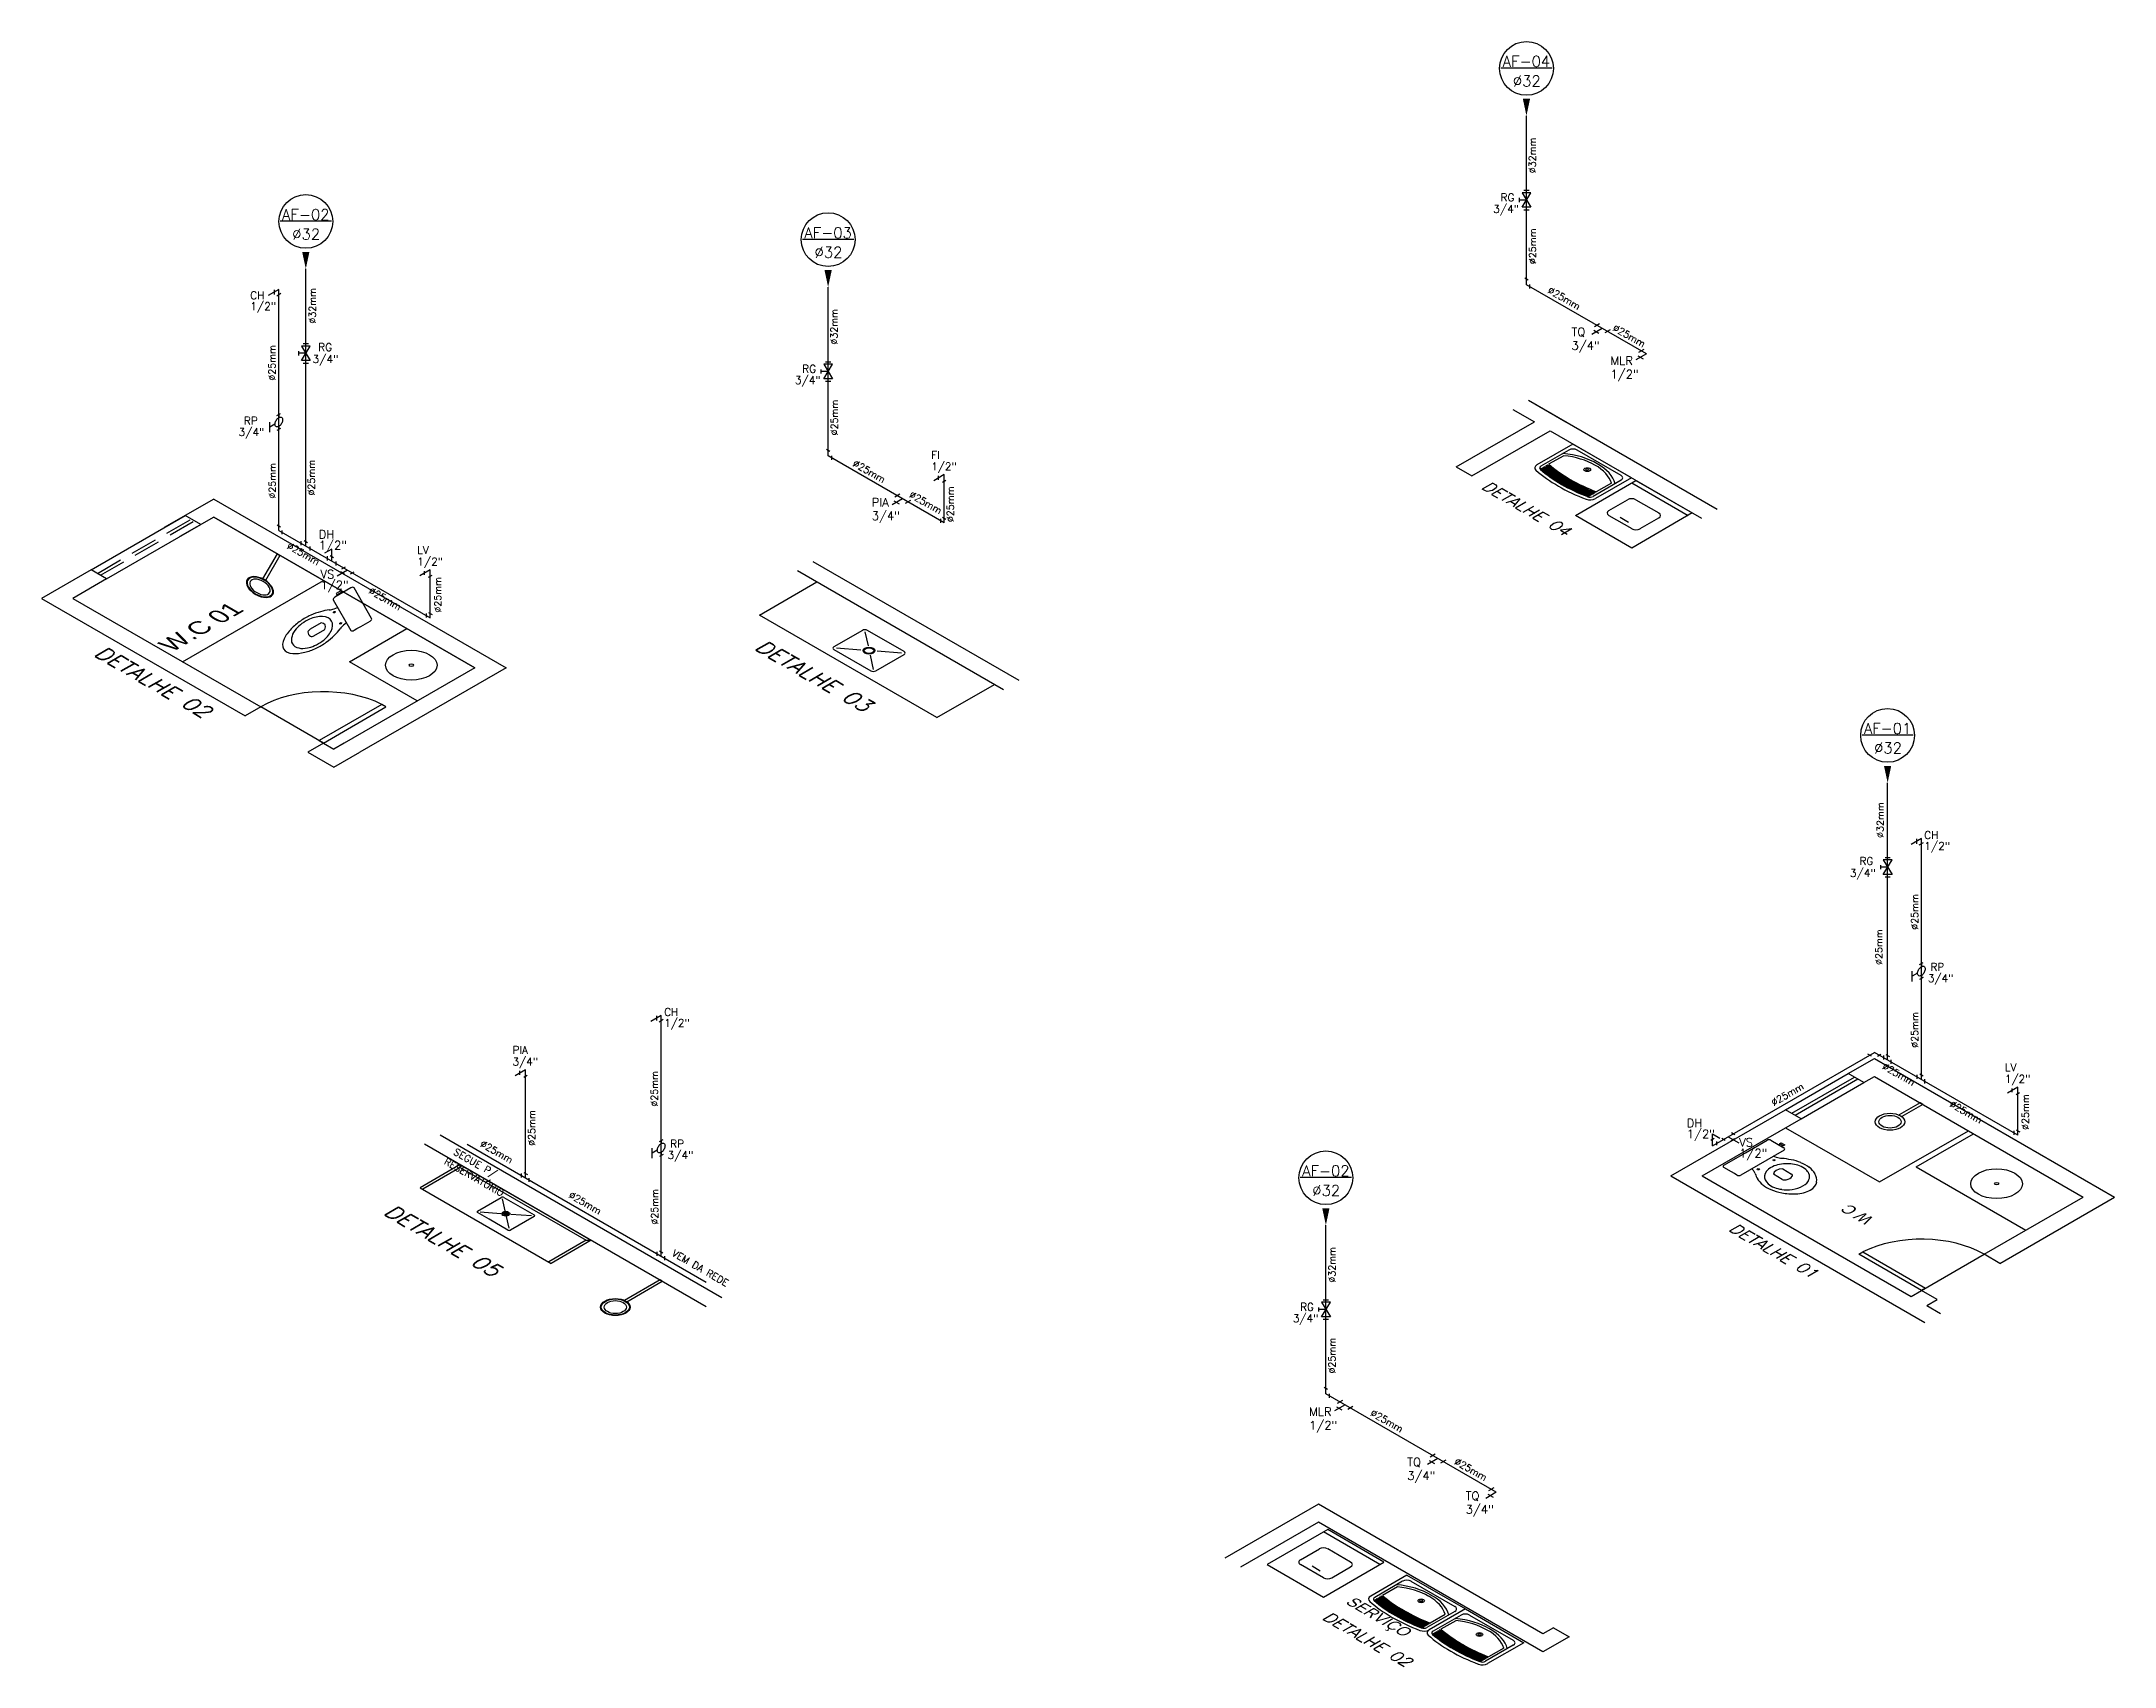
# Model space of a CAD drawing. Header units: millimetres. Extents: x -1292 to 2253, y 326 to 453.
# Drawn here: x 2048.68 to 2065.88, y 349.31 to 362.8 of the extents above; entities that cross this region are included whole.
import ezdxf
from ezdxf.enums import TextEntityAlignment as Align

# ---------------------------------------------------------------- set-up
doc = ezdxf.new("R2010")
doc.units = ezdxf.units.MM
doc.header["$LTSCALE"] = 0.5
doc.linetypes.add('HIDDEN', pattern=[9.525, 6.35, -3.175])
for name, color, linetype in [('-HIDRO', 8, 'Continuous'), ('A-PEN-C', 4, 'Continuous'), ('A-PEN-Y', 2, 'Continuous'), ('AF', 5, 'Continuous'), ('CONEXAO_AG_FRIA', 2, 'Continuous'), ('CONEXÃO_HIDRÁULICA', 2, 'Continuous'), ('Diametro', 2, 'Continuous'), ('Prumadas_L', 1, 'Continuous'), ('Prumadas_Q', 3, 'Continuous'), ('Prumadas_T', 2, 'Continuous')]:
    doc.layers.add(name, color=color, linetype=linetype)
doc.layers.add('E-PEN-C', color=4, linetype='Continuous', lineweight=15)
doc.styles.add('CARIMBO_DADOS', font='arial.ttf', dxfattribs={"height": 0.1})
doc.styles.add('ROMANS', font='romans')
doc.styles.add('VIDAL', font='ARIALUNI.TTF', dxfattribs={"width": 0.9})

# ---------------------------------------------------------------- blocks, each defined once
blk = doc.blocks.new('Bacia01cx')
at = {"layer": '-HIDRO'}
for p, q in [((0.124, -0.237), (0.088, -0.237)), ((0.088, -0.237), (0.088, -0.253)), ((0.088, -0.253), (0.106, -0.253)), ((0.091, -0.225), (0.091, -0.237)), ((0.106, -0.253), (0.124, -0.253)), ((0.121, -0.237), (0.121, -0.225)), ((0.124, -0.253), (0.124, -0.237))]:
    blk.add_line(p, q, dxfattribs=at)
for points in [[(0, 0), (0, -0.207, 0.418036), (0.018, -0.225), (0.143, -0.225, 0.424217), (0.163, -0.207), (0.163, 0.207, 0.430132), (0.143, 0.225), (0.121, 0.225), (0.091, 0.225), (0.018, 0.225, 0.418036), (0, 0.207)], [(0.244, 0, -0.18052), (0.282, 0.1, -0.167158), (0.367, 0.149, -0.1), (0.427, 0.149, -0.096291), (0.477, 0.13, -0.13332), (0.527, 0.081, -0.150886), (0.551, 0, -0.150886), (0.527, -0.081, -0.13332), (0.477, -0.13, -0.096291), (0.427, -0.149, -0.1), (0.367, -0.149, -0.167158), (0.282, -0.1, -0.18052)], [(0.419, 0.03, 0.276984), (0.397, 0.045), (0.312, 0.045, 0.393258), (0.312, -0.045), (0.397, -0.045, 0.276984), (0.419, -0.03, 0.2)]]:
    blk.add_lwpolyline(points, format="xyb", close=True, dxfattribs=at)
blk.add_lwpolyline([(0.163, 0.103), (0.187, 0.111, 0.060779), (0.22, 0.127, -0.06199), (0.277, 0.161, -0.067868), (0.347, 0.183, -0.08648), (0.427, 0.184, -0.085166), (0.507, 0.159, -0.098298), (0.582, 0.1, -0.182004), (0.62, 0, -0.182004), (0.582, -0.1, -0.098298), (0.507, -0.159, -0.085166), (0.427, -0.184, -0.08648), (0.347, -0.183, -0.067868), (0.277, -0.161, -0.06199), (0.22, -0.127, 0.060779), (0.187, -0.111), (0.163, -0.103)], format="xyb", dxfattribs=at)
for centre in [(0.198, 0.075), (0.198, -0.075)]:
    blk.add_circle(centre, 0.0075, dxfattribs=at)
blk = doc.blocks.new('Chuveiro01')
at = {"layer": '-HIDRO'}
for p, q in [((0.01, 0), (-0.01, 0)), ((-0.01, 0), (-0.01, -0.34)), ((0.01, -0.34), (0.01, 0))]:
    blk.add_line(p, q, dxfattribs=at)
for radius in [0.1, 0.095, 0.0758]:
    blk.add_circle((0, -0.439), radius, dxfattribs=at)
blk = doc.blocks.new('AUDIT_I_170112231048-0')
at = {"layer": '-HIDRO', "xscale": -1, "rotation": 315.0000000000069}
blk.add_blockref('Chuveiro01', (-0.013, 1.2), dxfattribs=at)
at = {"layer": '-HIDRO', "rotation": 224.9999999999931}
blk.add_blockref('Bacia01cx', (0.557, 0.631), dxfattribs=at)
blk = doc.blocks.new('ADH_CXI_RG_A')
for p, q in [((0.019, 0.067), (-0.019, 0.089)), ((0, 0.078), (0, 0.046)), ((-0.019, -0.067), (0.019, -0.089)), ((0, -0.046), (0, -0.078)), ((0.04, -0.023), (0.094, -0.054)), ((0.094, -0.107), (0.094, -0.002))]:
    blk.add_line(p, q)
blk.add_lwpolyline([(0.04, -0.023, 0.064782), (0.037, -0.006, 0.052885), (0.03, 0.012, 0.05077), (0.02, 0.028, 0.057376), (0.007, 0.041, 0.075912), (-0.007, 0.049, 0.111921), (-0.02, 0.051, 0.1493), (-0.03, 0.047, 0.133827), (-0.037, 0.037, 0.091621), (-0.04, 0.023, 0.064782), (-0.037, 0.006, 0.052885), (-0.03, -0.012, 0.05077), (-0.02, -0.028, 0.057376), (-0.007, -0.041, 0.075912), (0.007, -0.049, 0.111921), (0.02, -0.051, 0.1493), (0.03, -0.047, 0.133827), (0.037, -0.037, 0.091621), (0.04, -0.023)], format="xyb", close=True)
blk = doc.blocks.new('*U16', base_point=(2541.5, 283.9))
for p, q in [((2535.4, 277.1), (2535.4, 283.8)), ((2538.6, 275.6), (2544.4, 278.9))]:
    blk.add_line(p, q)
blk = doc.blocks.new('*U15', base_point=(2541.5, 289.3))
for p, q in [((2535.8, 298.7), (2547.3, 280)), ((2535.8, 280), (2547.3, 298.7)), ((2547.3, 298.7), (2535.8, 298.7)), ((2538.2, 302), (2544.9, 302)), ((2541.5, 289.3), (2532.6, 289.3)), ((2547.3, 280), (2535.8, 280)), ((2538.2, 276.7), (2544.9, 276.7))]:
    blk.add_line(p, q)
at = {"linetype": 'Continuous'}
blk.add_line((2532.6, 286.6), (2532.6, 292.1), dxfattribs=at)
blk = doc.blocks.new('*U31', base_point=(2541.5, 289.3))
for p, q in [((2535.8, 298.7), (2547.3, 280)), ((2535.8, 280), (2547.3, 298.7)), ((2547.3, 298.7), (2535.8, 298.7)), ((2538.2, 302), (2544.9, 302)), ((2541.5, 289.3), (2532.6, 289.3)), ((2547.3, 280), (2535.8, 280)), ((2538.2, 276.7), (2544.9, 276.7))]:
    blk.add_line(p, q)
at = {"linetype": 'Continuous'}
blk.add_line((2532.6, 286.6), (2532.6, 292.1), dxfattribs=at)
blk = doc.blocks.new('JNM')
at = {"layer": '-HIDRO', "ltscale": 0.05}
for p, q in [((1.292, 0.014), (2.569, -1.263)), ((1.292, 0.014), (1.544, -0.237)), ((1.186, -0.092), (1.332, -0.237)), ((1.186, -0.092), (1.332, -0.237)), ((0.801, -0.768), (1.332, -0.237)), ((0.907, -0.874), (1.438, -0.344)), ((1.438, -0.344), (2.463, -1.369)), ((0.801, -0.768), (0.907, -0.874))]:
    blk.add_line(p, q, dxfattribs=at)
at = {"layer": '-HIDRO'}
for p, q in [((1.593, -0.499), (1.349, -0.744)), ((1.989, -0.895), (1.593, -0.499)), ((1.565, -0.57), (1.376, -0.759)), ((1.53, -0.636), (1.428, -0.737)), ((1.919, -0.867), (1.622, -0.57)), ((1.381, -0.785), (1.376, -0.79)), ((1.391, -0.775), (1.386, -0.78)), ((1.401, -0.765), (1.396, -0.77)), ((1.411, -0.755), (1.406, -0.76)), ((1.421, -0.745), (1.416, -0.75)), ((1.609, -1.337), (2.019, -0.927)), ((1.919, -0.923), (1.729, -1.113)), ((1.989, -0.895), (1.745, -1.14)), ((1.853, -0.958), (1.751, -1.06)), ((1.991, -0.955), (2.373, -1.337)), ((2.019, -0.927), (2.401, -1.308)), ((1.703, -1.108), (1.698, -1.113)), ((1.713, -1.098), (1.708, -1.103)), ((1.724, -1.088), (1.718, -1.093)), ((1.734, -1.078), (1.729, -1.083)), ((1.744, -1.067), (1.739, -1.072)), ((1.835, -1.28), (1.963, -1.153)), ((2.019, -1.153), (2.175, -1.308)), ((1.991, -1.719), (1.609, -1.337)), ((1.835, -1.337), (1.991, -1.492)), ((1.913, -1.358), (1.97, -1.414)), ((2.401, -1.308), (1.991, -1.719)), ((2.047, -1.492), (2.175, -1.365))]:
    blk.add_line(p, q, dxfattribs=at)
for radius in [0.0225, 0.011]:
    blk.add_circle((1.69, -0.799), radius, dxfattribs=at)
for centre, radius, start, end in [((1.593, -0.598), 0.04, 45, 135), ((1.468, -1.003), 0.397, 43.2163, 81.789), ((1.464, -1.018), 0.388, 44.2963, 80.1797), ((1.384, -0.779), 0.05, 135, 213.2868), ((2.331, -0.157), 1.183, 213.2868, 225), ((1.397, -0.78), 0.03, 135, 213.7018), ((2.331, -0.157), 1.153, 213.7018, 225), ((2.367, -0.11), 1.202, 214.4577, 225.4155), ((2.367, -0.11), 1.195, 214.3953, 225.4155), ((2.367, -0.11), 1.188, 214.3321, 225.4155), ((2.367, -0.11), 1.181, 214.2681, 225.4155), ((2.367, -0.11), 1.174, 214.2033, 225.4155), ((2.367, -0.11), 1.167, 214.1378, 225.4155), ((2.367, -0.11), 1.16, 214.0715, 225.4155), ((2.367, -0.11), 1.153, 214.0043, 225.4155), ((2.367, -0.11), 1.146, 213.9363, 225.4155), ((2.367, -0.11), 1.139, 213.8675, 225.4155), ((2.369, -0.107), 1.132, 213.7978, 225.4155), ((1.471, -1.024), 0.388, 9.8203, 45.7037), ((1.485, -1.021), 0.397, 8.211, 46.7837), ((2.331, -0.157), 1.153, 225, 236.2982), ((2.379, -0.122), 1.202, 224.5845, 235.5423), ((2.379, -0.122), 1.195, 224.5845, 235.6047), ((2.379, -0.122), 1.188, 224.5845, 235.6679), ((2.379, -0.122), 1.181, 224.5845, 235.7319), ((2.379, -0.122), 1.174, 224.5845, 235.7967), ((2.379, -0.122), 1.167, 224.5845, 235.8622), ((2.379, -0.122), 1.16, 224.5845, 235.9285), ((2.379, -0.122), 1.153, 224.5845, 235.9957), ((2.379, -0.122), 1.146, 224.5845, 236.0637), ((2.379, -0.122), 1.139, 224.5845, 236.1325), ((2.381, -0.119), 1.132, 224.5845, 236.2022), ((1.89, -0.895), 0.04, 315, 45), ((2.331, -0.157), 1.183, 225, 236.7132), ((1.708, -1.092), 0.03, 236.2982, 315), ((1.709, -1.104), 0.05, 236.7132, 315), ((1.991, -1.181), 0.04, 45, 135), ((1.864, -1.308), 0.04, 135, 225), ((2.146, -1.337), 0.04, 315, 45), ((2.019, -1.464), 0.04, 225, 315)]:
    blk.add_arc(centre, radius, start, end, dxfattribs=at)
at = {"layer": 'Diametro', "style": 'ROMANS'}
blk.add_text('DETALHE 04', height=0.1, rotation=315, dxfattribs=at).set_placement((1.251, -1.3), align=Align.CENTER)
blk = doc.blocks.new('1254')
at = {"layer": '-HIDRO', "ltscale": 0.05}
for p, q in [((0.067, 1.729), (1.975, -0.179)), ((-0.039, 1.623), (1.869, -0.285))]:
    blk.add_line(p, q, dxfattribs=at)
at = {"layer": '-HIDRO'}
for p, q in [((0.204, 1.38), (-0.067, 1.109)), ((0.204, 1.345), (-0.049, 1.092)), ((0.204, 1.38), (1.091, 0.493)), ((0.204, 1.345), (0.204, 1.38)), ((0.204, 1.345), (1.056, 0.493)), ((-0.067, 1.109), (0.82, 0.222)), ((0.508, 0.838), (0.49, 0.978)), ((0.338, 0.826), (0.478, 0.808)), ((0.534, 0.633), (0.516, 0.77)), ((0.546, 0.8), (0.686, 0.782)), ((1.056, 0.493), (0.803, 0.24)), ((1.091, 0.493), (0.82, 0.222)), ((1.056, 0.493), (1.091, 0.493)), ((1.557, 0.027), (1.317, -0.213)), ((1.331, -0.228), (1.572, 0.013)), ((1.572, 0.013), (1.557, 0.027))]:
    blk.add_line(p, q, dxfattribs=at)
blk.add_lwpolyline([(0.399, 0.739), (0.321, 0.817, -0.414214), (0.321, 0.835), (0.481, 0.995, -0.414214), (0.499, 0.995), (0.704, 0.791, -0.414214), (0.704, 0.773), (0.543, 0.613, -0.414214), (0.525, 0.613), (0.399, 0.739)], format="xyb", dxfattribs=at)
for centre, radius in [((0.512, 0.804), 0.0272), ((0.512, 0.804), 0.0167), ((0.512, 0.804), 0.0102), ((1.254, -0.291), 0.1), ((1.254, -0.291), 0.095), ((1.254, -0.291), 0.0758)]:
    blk.add_circle(centre, radius, dxfattribs=at)
at = {"layer": 'Prumadas_T', "style": 'ROMANS'}
blk.add_text('DETALHE 05', height=0.131, rotation=315, dxfattribs=at).set_placement((-0.323, 0.803))

msp = doc.modelspace()

# ---------------------------------------------------------------- linework, layer by layer
at = {"layer": '-HIDRO', "ltscale": 0.05}
for p, q in [((2050.111, 359), (2049.7, 358.763)), ((2050.111, 359), (2052.536, 357.6)), ((2049.094, 358.413), (2049.873, 358.863)), ((2049.223, 358.338), (2050.003, 358.788)), ((2050.111, 358.85), (2049.83, 358.688)), ((2050.003, 358.788), (2049.873, 358.863)), ((2050.111, 358.85), (2052.276, 357.6)), ((2052.276, 357.6), (2050.111, 358.85)), ((2049.094, 358.413), (2048.682, 358.175)), ((2049.223, 358.338), (2049.094, 358.413)), ((2056.662, 357.418), (2054.954, 358.405)), ((2056.792, 357.493), (2055.083, 358.48)), ((2049.223, 358.338), (2048.942, 358.175)), ((2049.851, 357.65), (2051.021, 358.325)), ((2054.638, 358.037), (2055.114, 358.312)), ((2048.682, 358.175), (2050.371, 357.2)), ((2048.942, 358.175), (2050.501, 357.275)), ((2051.237, 357.65), (2051.713, 357.925)), ((2056.111, 357.186), (2054.638, 358.037)), ((2055.492, 357.91), (2055.256, 357.774)), ((2055.513, 357.898), (2055.539, 357.781)), ((2055.838, 357.734), (2055.534, 357.91)), ((2055.256, 357.75), (2055.561, 357.574)), ((2055.479, 357.747), (2055.277, 357.762)), ((2055.556, 357.703), (2055.582, 357.586)), ((2055.603, 357.574), (2055.838, 357.71)), ((2055.818, 357.722), (2055.615, 357.737)), ((2052.276, 357.6), (2051.194, 356.975)), ((2051.8, 357.325), (2051.237, 357.65)), ((2052.536, 357.6), (2051.324, 356.9)), ((2056.111, 357.186), (2056.588, 357.461)), ((2050.501, 357.275), (2050.371, 357.2)), ((2051.021, 356.975), (2050.501, 357.275)), ((2051.506, 357.295), (2050.986, 356.995)), ((2051.021, 356.975), (2051.54, 357.275)), ((2051.54, 357.275), (2051.506, 357.295)), ((2051.021, 356.975), (2050.891, 356.9)), ((2050.891, 356.9), (2051.107, 356.775)), ((2050.986, 356.995), (2051.021, 356.975)), ((2051.021, 356.975), (2051.107, 356.925)), ((2051.194, 356.975), (2051.107, 356.925)), ((2051.107, 356.775), (2051.324, 356.9)), ((2063.151, 353.933), (2063.671, 354.233)), ((2063.203, 353.903), (2063.723, 354.203)), ((2063.229, 353.888), (2063.749, 354.188)), ((2063.281, 353.858), (2063.801, 354.158)), ((2063.151, 353.783), (2063.931, 353.333)), ((2063.931, 353.333), (2064.667, 353.758)), ((2064.234, 353.458), (2064.71, 353.733)), ((2063.758, 352.733), (2063.792, 352.753)), ((2064.277, 352.433), (2063.758, 352.733)), ((2063.792, 352.753), (2064.312, 352.453)), ((2064.277, 352.433), (2064.797, 352.733)), ((2064.312, 352.453), (2064.277, 352.433))]:
    msp.add_line(p, q, dxfattribs=at)
at = {"layer": '-HIDRO', "linetype": 'HIDDEN', "ltscale": 0.07}
for p, q in [((2049.146, 358.383), (2049.925, 358.833)), ((2049.172, 358.368), (2049.951, 358.818))]:
    msp.add_line(p, q, dxfattribs=at)
at = {"layer": '-HIDRO'}
for p, q in [((2063.671, 354.233), (2063.888, 354.358)), ((2063.888, 354.358), (2065.879, 353.208)), ((2063.801, 354.158), (2063.671, 354.233)), ((2063.801, 354.158), (2063.888, 354.208)), ((2063.888, 354.208), (2065.62, 353.208)), ((2062.199, 353.383), (2063.151, 353.933)), ((2063.281, 353.858), (2063.151, 353.933)), ((2064.266, 353.989), (2064.093, 353.889)), ((2064.288, 353.977), (2064.114, 353.877)), ((2064.288, 353.977), (2064.266, 353.989)), ((2062.459, 353.383), (2063.281, 353.858)), ((2062.639, 353.472), (2062.818, 353.576)), ((2063.138, 353.598), (2062.78, 353.391)), ((2062.818, 353.576), (2062.997, 353.679)), ((2063.028, 353.679), (2063.137, 353.616)), ((2063.092, 353.643), (2063.102, 353.648)), ((2063.099, 353.65), (2063.113, 353.658)), ((2063.13, 353.632), (2063.099, 353.65)), ((2063.113, 353.658), (2063.128, 353.649)), ((2063.128, 353.633), (2063.118, 353.628)), ((2063.128, 353.649), (2063.144, 353.64)), ((2063.144, 353.64), (2063.13, 353.632)), ((2062.702, 353.418), (2062.639, 353.454)), ((2062.728, 353.403), (2062.702, 353.418)), ((2062.87, 353.443), (2062.884, 353.427)), ((2063.076, 353.537), (2063.048, 353.546)), ((2063.127, 353.442), (2063.2, 353.399)), ((2064.234, 353.458), (2065.143, 352.933)), ((2062.199, 353.383), (2064.306, 352.166)), ((2062.459, 353.383), (2064.191, 352.383)), ((2062.747, 353.391), (2062.728, 353.403)), ((2063.123, 353.355), (2063.05, 353.397)), ((2064.797, 352.733), (2065.62, 353.208)), ((2064.927, 352.658), (2065.879, 353.208)), ((2064.927, 352.658), (2064.797, 352.733)), ((2064.191, 352.383), (2064.277, 352.433)), ((2064.407, 352.358), (2064.277, 352.433)), ((2064.321, 352.308), (2064.407, 352.358)), ((2064.321, 352.308), (2064.436, 352.241)), ((2059.275, 350.66), (2058.499, 350.212)), ((2061.137, 349.585), (2059.275, 350.66)), ((2059.275, 350.51), (2058.629, 350.137)), ((2061.137, 349.435), (2059.275, 350.51)), ((2059.352, 350.449), (2058.85, 350.159)), ((2059.785, 350.159), (2059.317, 350.429)), ((2059.819, 350.179), (2059.352, 350.449)), ((2058.85, 350.159), (2059.317, 349.889)), ((2059.127, 350.199), (2059.283, 350.289)), ((2059.317, 350.049), (2059.127, 350.159)), ((2059.291, 350.104), (2059.222, 350.144)), ((2059.317, 349.889), (2059.819, 350.179)), ((2059.542, 350.179), (2059.352, 350.289)), ((2059.386, 350.049), (2059.542, 350.139)), ((2060.009, 350.07), (2059.709, 349.897)), ((2059.974, 350.02), (2059.742, 349.886)), ((2059.931, 349.973), (2059.807, 349.902)), ((2060.009, 350.07), (2060.494, 349.79)), ((2060.043, 350.02), (2060.407, 349.81)), ((2059.748, 349.868), (2059.742, 349.864)), ((2059.761, 349.875), (2059.754, 349.871)), ((2059.773, 349.882), (2059.767, 349.878)), ((2059.785, 349.889), (2059.779, 349.886)), ((2059.798, 349.896), (2059.791, 349.893)), ((2060.737, 349.817), (2060.758, 349.804)), ((2060.143, 349.64), (2060.137, 349.636)), ((2060.156, 349.647), (2060.15, 349.643)), ((2060.168, 349.654), (2060.162, 349.65)), ((2060.18, 349.661), (2060.174, 349.657)), ((2060.407, 349.77), (2060.175, 349.636)), ((2060.193, 349.668), (2060.187, 349.665)), ((2060.494, 349.79), (2060.194, 349.617)), ((2060.494, 349.79), (2060.194, 349.617)), ((2060.327, 349.745), (2060.202, 349.673)), ((2060.459, 349.74), (2060.227, 349.606)), ((2060.416, 349.693), (2060.292, 349.622)), ((2060.494, 349.79), (2060.979, 349.51)), ((2060.528, 349.74), (2060.892, 349.53)), ((2061.224, 349.635), (2061.137, 349.585)), ((2061.224, 349.635), (2061.354, 349.56)), ((2060.233, 349.588), (2060.227, 349.584)), ((2060.246, 349.595), (2060.239, 349.591)), ((2060.258, 349.602), (2060.252, 349.598)), ((2060.27, 349.609), (2060.264, 349.606)), ((2060.283, 349.616), (2060.276, 349.613)), ((2060.892, 349.49), (2060.66, 349.356)), ((2060.979, 349.51), (2060.679, 349.337)), ((2060.812, 349.465), (2060.687, 349.393)), ((2061.354, 349.56), (2061.137, 349.435)), ((2060.628, 349.36), (2060.622, 349.356)), ((2060.641, 349.367), (2060.635, 349.363)), ((2060.653, 349.374), (2060.647, 349.37)), ((2060.665, 349.381), (2060.659, 349.377)), ((2060.678, 349.388), (2060.672, 349.385))]:
    msp.add_line(p, q, dxfattribs=at)
at = {"layer": '-HIDRO', "ltscale": 0.05}
for centre, major_axis, start_param, end_param in [((2055.513, 357.898), (0.0294, 0), 0.785398, 2.356194), ((2051.75, 357.621), (-0.214, 0), 3.141593, 9.424778), ((2055.277, 357.762), (-0.0294, 0), -0.785398, 0.785398), ((2055.818, 357.722), (-0.0294, 0), 2.356194, 3.926991), ((2055.582, 357.586), (0.0294, 0), 3.926991, 5.497787), ((2051.022, 356.975), (-0.737, 0), 3.995929, 5.497787), ((2064.276, 352.433), (0.737, 0), 0.785398, 2.287256)]:
    msp.add_ellipse(centre, major_axis=major_axis, ratio=0.577332, start_param=start_param, end_param=end_param, dxfattribs=at)
for centre, major_axis in [((2055.547, 357.742), (0.049, 0)), ((2055.547, 357.742), (0.0392, 0)), ((2051.75, 357.621), (0.0184, 0))]:
    msp.add_ellipse(centre, major_axis=major_axis, ratio=0.577332, dxfattribs=at)
at = {"layer": '-HIDRO'}
for centre, major_axis, start_param, end_param in [((2064.017, 353.833), (-0.122, 0), 3.141593, 9.424778), ((2063.013, 353.67), (0.0219, 0), 0.778293, 2.362121), ((2063.122, 353.607), (0.0223, 0), -0.775394, 0.829435), ((2062.654, 353.463), (-0.0219, 0), -0.791325, 0.792503), ((2062.718, 353.38), (-0.185, 0), 3.35413, 3.596945), ((2063.162, 353.377), (-0.187, 0), -0.783821, -0.069434), ((2063.162, 353.377), (-0.187, 0), -1.501362, -0.786975), ((2063.13, 353.396), (0.08, 0), 1.606832, 3.105557), ((2063.157, 353.634), (0.185, 0), 4.257036, 4.499852), ((2063.077, 353.34), (-0.329, 0), 4.341004, 4.588648), ((2063.162, 353.378), (-0.185, 0), 4.123079, 4.785588), ((2063.084, 353.337), (-0.333, 0), 4.095974, 4.367029), ((2063.163, 353.378), (0.186, 0), 0.586061, 0.984735), ((2063.118, 353.356), (0.285, 0), 0.637863, 0.982923), ((2063.176, 353.38), (-0.172, 0), 3.363145, 3.747125), ((2063.105, 353.349), (-0.304, 0), 3.448501, 3.788343), ((2064.901, 353.319), (-0.214, 0), 3.141593, 9.424778), ((2062.764, 353.4), (-0.0223, 0), 0.741361, 2.366198), ((2063.226, 353.426), (0.329, 0), 3.265333, 3.512977), ((2063.232, 353.422), (0.333, 0), 3.486952, 3.758008), ((2063.198, 353.402), (-0.285, 0), 0.587873, 0.932934), ((2063.16, 353.377), (0.185, 0), 3.068394, 3.730902), ((2063.161, 353.377), (-0.186, 0), 0.586061, 0.984735), ((2063.211, 353.41), (0.304, 0), 4.065638, 4.405481), ((2063.156, 353.369), (0.172, 0), 4.106857, 4.490837), ((2063.163, 353.363), (0.164, 0), 4.437211, 4.967366), ((2063.212, 353.407), (-0.3, 0), 1.25599, 1.647922), ((2063.144, 353.368), (-0.0314, 0), 0.827718, 1.908557), ((2063.118, 353.402), (-0.0955, 0), 1.961403, 2.750986), ((2063.177, 353.387), (0.0314, 0), -0.337761, 0.743078), ((2063.169, 353.371), (-0.175, 0), 1.774311, 2.373336), ((2063.224, 353.342), (0.186, 0), -1.508612, -0.788478), ((2063.173, 353.373), (0.175, 0), -0.802539, -0.203514), ((2063.186, 353.377), (-0.164, 0), 2.886616, 3.416771), ((2063.223, 353.341), (-0.186, 0), 2.359275, 3.079408), ((2063.109, 353.348), (0.3, 0), -0.077126, 0.314807), ((2059.161, 350.179), (0.049, 0), 2.356194, 3.926991), ((2059.317, 350.269), (-0.049, 0), 3.926991, 5.497787), ((2059.508, 350.159), (0.049, 0), -0.785398, 0.785398), ((2059.352, 350.069), (-0.049, 0), 0.785398, 2.356194), ((2059.855, 349.713), (-0.486, 0), 3.89586, 4.569079), ((2059.85, 349.703), (0.475, 0), 0.773116, 1.3994), ((2060.009, 350), (-0.049, 0), 3.926991, 5.497787), ((2059.752, 349.872), (-0.0612, 0), -0.785398, 0.580964), ((2060.912, 350.312), (-1.449, 0), 0.580964, 0.785398), ((2059.768, 349.871), (-0.0367, 0), -0.785398, 0.588207), ((2060.912, 350.312), (1.412, 0), 3.7298, 3.926991), ((2060.956, 350.345), (1.472, 0), 3.742993, 3.934243), ((2060.956, 350.345), (1.464, 0), 3.741903, 3.934243), ((2060.956, 350.345), (1.455, 0), 3.7408, 3.934243), ((2060.956, 350.345), (-1.447, 0), 0.598091, 0.79265), ((2060.956, 350.345), (1.438, 0), 3.738554, 3.934243), ((2060.956, 350.345), (-1.43, 0), 0.595817, 0.79265), ((2060.956, 350.345), (-1.421, 0), 0.594659, 0.79265), ((2060.956, 350.345), (-1.412, 0), 0.593487, 0.79265), ((2060.956, 350.345), (1.404, 0), 3.733893, 3.934243), ((2060.956, 350.345), (-1.395, 0), 0.591099, 0.79265), ((2060.959, 350.347), (-1.387, 0), 0.589882, 0.79265), ((2060.127, 349.858), (-0.0276, 0), 3.141593, 9.424778), ((2059.859, 349.699), (-0.475, 0), 3.312989, 3.939273), ((2059.876, 349.701), (0.486, 0), 0.14331, 0.816529), ((2060.373, 349.79), (-0.049, 0), 2.356194, 3.926991), ((2060.912, 350.312), (-1.449, 0), 0.785398, 0.989832), ((2060.912, 350.312), (1.412, 0), 3.926991, 4.124182), ((2060.97, 350.337), (1.472, 0), 3.919739, 4.110988), ((2060.97, 350.337), (-1.464, 0), 0.778146, 0.970486), ((2060.97, 350.337), (1.455, 0), 3.919739, 4.113182), ((2060.97, 350.337), (-1.447, 0), 0.778146, 0.972705), ((2060.97, 350.337), (1.438, 0), 3.919739, 4.115428), ((2060.97, 350.337), (1.43, 0), 3.919739, 4.116572), ((2060.97, 350.337), (-1.421, 0), 0.778146, 0.976137), ((2060.97, 350.337), (1.412, 0), 3.919739, 4.118902), ((2060.97, 350.337), (-1.404, 0), 0.778146, 0.978496), ((2060.97, 350.337), (1.395, 0), 3.919739, 4.12129), ((2060.973, 350.339), (1.387, 0), 3.919739, 4.122507), ((2060.149, 349.651), (0.0367, 0), 4.124182, 5.497787), ((2061.444, 350.067), (1.387, 0), 3.731475, 3.934243), ((2060.34, 349.433), (0.486, 0), 0.754267, 1.427487), ((2060.335, 349.423), (-0.475, 0), 3.914709, 4.540993), ((2060.494, 349.72), (0.049, 0), 0.785398, 2.356194), ((2060.361, 349.421), (0.486, 0), 0.14331, 0.816529), ((2060.151, 349.642), (-0.0612, 0), 0.989832, 2.356194), ((2060.237, 349.592), (-0.0612, 0), -0.785398, 0.580964), ((2061.397, 350.032), (1.449, 0), 3.722557, 3.926991), ((2060.253, 349.591), (-0.0367, 0), -0.785398, 0.588207), ((2061.397, 350.032), (-1.412, 0), 0.588207, 0.785398), ((2061.441, 350.065), (1.472, 0), 3.742993, 3.934243), ((2061.441, 350.065), (-1.464, 0), 0.60031, 0.79265), ((2061.441, 350.065), (1.455, 0), 3.7408, 3.934243), ((2061.441, 350.065), (1.447, 0), 3.739684, 3.934243), ((2061.441, 350.065), (-1.438, 0), 0.596961, 0.79265), ((2061.441, 350.065), (1.43, 0), 3.73741, 3.934243), ((2061.441, 350.065), (-1.421, 0), 0.594659, 0.79265), ((2061.441, 350.065), (1.412, 0), 3.73508, 3.934243), ((2061.441, 350.065), (-1.404, 0), 0.592301, 0.79265), ((2061.441, 350.065), (1.395, 0), 3.732692, 3.934243), ((2061.397, 350.032), (-1.412, 0), 0.785398, 0.982589), ((2061.455, 350.057), (-1.472, 0), 0.778146, 0.969396), ((2061.455, 350.057), (-1.464, 0), 0.778146, 0.970486), ((2061.455, 350.057), (-1.455, 0), 0.778146, 0.971589), ((2061.455, 350.057), (1.447, 0), 3.919739, 4.114298), ((2061.455, 350.057), (-1.438, 0), 0.778146, 0.973835), ((2061.455, 350.057), (-1.43, 0), 0.778146, 0.974979), ((2061.455, 350.057), (-1.421, 0), 0.778146, 0.976137), ((2061.455, 350.057), (-1.412, 0), 0.778146, 0.977309), ((2061.455, 350.057), (-1.404, 0), 0.778146, 0.978496), ((2061.455, 350.057), (1.395, 0), 3.919739, 4.12129), ((2061.458, 350.059), (-1.387, 0), 0.778146, 0.980914), ((2060.612, 349.578), (-0.0276, 0), 3.141593, 9.424778), ((2060.612, 349.578), (-0.0135, 0), 3.141593, 9.424778), ((2060.344, 349.419), (-0.475, 0), 3.312989, 3.939273), ((2060.857, 349.51), (0.049, 0), -0.785398, 0.785398), ((2061.397, 350.032), (-1.449, 0), 0.785398, 0.989832), ((2060.636, 349.362), (0.0612, 0), 4.131425, 5.497787), ((2060.634, 349.371), (-0.0367, 0), 0.982589, 2.356194)]:
    msp.add_ellipse(centre, major_axis=major_axis, ratio=0.577332, start_param=start_param, end_param=end_param, dxfattribs=at)
for centre, major_axis in [((2064.017, 353.833), (0.0919, 0)), ((2062.924, 353.439), (0.00919, 0)), ((2063.054, 353.514), (0.00919, 0)), ((2064.901, 353.319), (0.0184, 0)), ((2060.127, 349.858), (0.0135, 0))]:
    msp.add_ellipse(centre, major_axis=major_axis, ratio=0.577332, dxfattribs=at)
at = {"layer": 'A-PEN-Y'}
for p, q in [((2061.559, 360.4), (2061.602, 360.375)), ((2061.608, 360.453), (2061.565, 360.428)), ((2061.695, 360.403), (2061.652, 360.378)), ((2061.925, 360.188), (2061.969, 360.163)), ((2061.974, 360.241), (2061.931, 360.216)), ((2055.754, 358.986), (2055.797, 358.961)), ((2055.803, 359.039), (2055.76, 359.014)), ((2055.89, 358.989), (2055.847, 358.964)), ((2050.637, 358.785), (2050.665, 358.769)), ((2050.677, 358.74), (2050.677, 358.707)), ((2056.141, 358.836), (2056.141, 358.803)), ((2056.157, 358.848), (2056.185, 358.832)), ((2050.835, 358.649), (2050.835, 358.616)), ((2050.861, 358.656), (2050.889, 358.639)), ((2050.908, 358.607), (2050.908, 358.574)), ((2051.051, 358.525), (2051.051, 358.491)), ((2051.077, 358.531), (2051.106, 358.514)), ((2051.124, 358.482), (2051.124, 358.449)), ((2051.196, 358.378), (2051.167, 358.395)), ((2051.175, 358.42), (2051.204, 358.436)), ((2051.246, 358.378), (2051.275, 358.395)), ((2051.873, 358.05), (2051.873, 358.017)), ((2051.894, 358.059), (2051.923, 358.043)), ((2063.862, 354.377), (2063.833, 354.394)), ((2063.913, 354.377), (2063.941, 354.394)), ((2063.962, 354.382), (2063.962, 354.349)), ((2063.983, 354.391), (2064.012, 354.375)), ((2064.023, 354.346), (2064.023, 354.313)), ((2064.24, 354.221), (2064.24, 354.188)), ((2064.263, 354.23), (2064.292, 354.213)), ((2064.304, 354.185), (2064.304, 354.151)), ((2065.043, 353.758), (2065.043, 353.724)), ((2065.064, 353.767), (2065.093, 353.75)), ((2062.65, 353.677), (2062.621, 353.694)), ((2062.7, 353.677), (2062.729, 353.694)), ((2062.73, 353.723), (2062.701, 353.74)), ((2052.684, 353.411), (2052.713, 353.394)), ((2052.661, 353.403), (2052.661, 353.369)), ((2052.725, 353.366), (2052.725, 353.333)), ((2053.786, 352.753), (2053.786, 352.72)), ((2053.809, 352.761), (2053.838, 352.745)), ((2053.85, 352.717), (2053.85, 352.683)), ((2059.475, 351.52), (2059.432, 351.495)), ((2059.426, 351.467), (2059.469, 351.442)), ((2059.562, 351.47), (2059.519, 351.445)), ((2060.195, 351.023), (2060.239, 350.998)), ((2060.244, 351.076), (2060.201, 351.051)), ((2060.332, 351.026), (2060.288, 351.001)), ((2060.68, 350.743), (2060.724, 350.718)), ((2060.729, 350.796), (2060.686, 350.771))]:
    msp.add_line(p, q, dxfattribs=at)
at = {"layer": 'AF'}
for p, q in [((2061.001, 360.778), (2061.001, 362.18)), ((2061.001, 360.78), (2061.001, 362.18)), ((2050.875, 358.609), (2050.875, 360.91)), ((2050.651, 360.739), (2050.564, 360.689)), ((2050.651, 358.739), (2050.651, 360.739)), ((2055.208, 359.358), (2055.208, 360.758)), ((2061.996, 360.204), (2061.001, 360.778)), ((2061.629, 360.416), (2061.543, 360.366)), ((2061.629, 360.416), (2061.543, 360.366)), ((2061.629, 360.416), (2061.543, 360.366)), ((2061.996, 360.204), (2061.909, 360.154)), ((2056.171, 358.802), (2055.208, 359.358)), ((2056.171, 359.202), (2056.084, 359.152)), ((2056.171, 358.802), (2056.171, 359.202)), ((2055.825, 359.002), (2055.738, 358.952)), ((2050.651, 358.739), (2051.908, 358.013)), ((2051.091, 358.585), (2051.031, 358.55)), ((2051.091, 358.485), (2051.091, 358.585)), ((2051.221, 358.41), (2051.135, 358.36)), ((2051.221, 358.41), (2051.221, 358.41)), ((2051.908, 358.413), (2051.822, 358.363)), ((2051.908, 358.013), (2051.908, 358.413)), ((2063.997, 354.345), (2063.997, 356.645)), ((2064.277, 356.183), (2064.191, 356.133)), ((2064.277, 354.183), (2064.277, 356.183)), ((2053.823, 354.715), (2053.737, 354.665)), ((2053.823, 352.715), (2053.823, 354.715)), ((2052.698, 354.265), (2052.612, 354.215)), ((2052.698, 353.365), (2052.698, 354.265)), ((2062.545, 353.633), (2063.888, 354.408)), ((2065.078, 353.721), (2063.888, 354.408)), ((2065.078, 354.121), (2064.992, 354.071)), ((2065.078, 353.721), (2065.078, 354.121)), ((2054.196, 352.5), (2052.213, 353.645)), ((2062.545, 353.633), (2062.545, 353.733)), ((2062.545, 353.733), (2062.606, 353.698)), ((2062.675, 353.708), (2062.762, 353.658)), ((2059.337, 351.575), (2059.337, 352.975)), ((2059.337, 351.575), (2059.337, 352.975)), ((2060.751, 350.758), (2059.337, 351.575)), ((2059.496, 351.483), (2059.41, 351.433)), ((2060.266, 351.038), (2060.179, 350.988)), ((2060.266, 351.038), (2060.179, 350.988)), ((2060.751, 350.758), (2060.664, 350.708)), ((2060.751, 350.758), (2060.664, 350.708))]:
    msp.add_line(p, q, dxfattribs=at)
at = {"layer": 'CONEXÃO_HIDRÁULICA'}
for p, q in [((2061.015, 360.817), (2060.987, 360.833)), ((2061.03, 360.746), (2061.03, 360.779)), ((2055.222, 359.395), (2055.194, 359.411)), ((2055.238, 359.325), (2055.238, 359.357)), ((2056.124, 359.159), (2056.124, 359.192)), ((2056.157, 359.14), (2056.185, 359.156)), ((2051.861, 358.37), (2051.861, 358.402)), ((2051.894, 358.351), (2051.922, 358.367)), ((2052.651, 354.222), (2052.651, 354.254)), ((2052.684, 354.202), (2052.712, 354.219)), ((2065.031, 354.078), (2065.031, 354.11)), ((2065.064, 354.059), (2065.092, 354.075)), ((2062.531, 353.679), (2062.559, 353.696)), ((2062.581, 353.638), (2062.581, 353.67)), ((2059.351, 351.612), (2059.323, 351.628)), ((2059.367, 351.541), (2059.367, 351.574))]:
    msp.add_line(p, q, dxfattribs=at)
at = {"layer": 'Prumadas_L'}
for p, q in [((2060.789, 362.579), (2061.213, 362.579)), ((2050.663, 361.309), (2051.087, 361.309)), ((2054.996, 361.157), (2055.42, 361.157)), ((2063.785, 357.044), (2064.209, 357.044)), ((2059.125, 353.374), (2059.55, 353.374))]:
    msp.add_line(p, q, dxfattribs=at)
for points in [[(2061.001, 362.18), (2060.971, 362.321), (2061.031, 362.321)], [(2050.875, 360.91), (2050.845, 361.05), (2050.905, 361.05)], [(2055.208, 360.758), (2055.178, 360.899), (2055.238, 360.899)], [(2063.997, 356.645), (2063.967, 356.786), (2064.027, 356.786)], [(2059.337, 352.975), (2059.307, 353.115), (2059.367, 353.115)]]:
    msp.add_solid(points, dxfattribs=at)
at = {"layer": 'Prumadas_Q'}
for centre in [(2061.001, 362.573), (2050.875, 361.303), (2055.208, 361.152), (2063.997, 357.039), (2059.337, 353.368)]:
    msp.add_circle(centre, 0.223, dxfattribs=at)

# ---------------------------------------------------------------- block references
at = {"layer": 'A-PEN-C', "xscale": 1.22478281, "yscale": 0.7071061400000005, "zscale": 1.22478281}
for name, p in [('JNM', (2059.436, 359.809)), ('1254', (2051.907, 352.501))]:
    msp.add_blockref(name, p, dxfattribs=at)
at = {"layer": 'CONEXAO_AG_FRIA'}
for name, p, xscale, yscale, zscale in [('*U31', (2061.001, 361.48), 0.006400000000212458, 0.006399999999985084, 0.6400000000000001), ('*U16', (2050.651, 360.737), 0.006000000000312866, 0.005999999999971806, 0.6000000000000001), ('*U15', (2050.875, 360.209), 0.006400000000212458, 0.006399999999985084, 0.6400000000000001), ('*U31', (2055.208, 360.058), 0.006400000000212458, 0.006399999999985084, 0.6400000000000001), ('*U16', (2064.277, 356.181), 0.006000000000312866, 0.005999999999971806, 0.6000000000000001), ('*U15', (2063.997, 355.945), 0.006400000000212458, 0.006399999999985084, 0.6400000000000001), ('*U16', (2053.823, 354.713), 0.006000000000312866, 0.005999999999971806, 0.6000000000000001), ('*U31', (2059.337, 352.275), 0.006400000000212458, 0.006399999999985084, 0.6400000000000001)]:
    msp.add_blockref(name, p, dxfattribs=dict(at, xscale=xscale, yscale=yscale, zscale=zscale))
at = {"layer": 'CONEXÃO_HIDRÁULICA', "xscale": -0.8000000000001819, "yscale": 0.7999999999999545, "zscale": 0.8}
for p in [(2050.651, 359.639), (2064.277, 355.083), (2053.823, 353.615)]:
    msp.add_blockref('ADH_CXI_RG_A', p, dxfattribs=at)
at = {"layer": 'E-PEN-C', "xscale": 1.224782809999994, "yscale": 0.7071061400000005, "zscale": 1.22478281}
msp.add_blockref('AUDIT_I_170112231048-0', (2050.666, 357.69), dxfattribs=at)

# ---------------------------------------------------------------- texts
at = {"layer": '-HIDRO'}
for s, height, rotation, style, oblique, width, p in [('W.C 01', 0.1299, 29.9992, 'CARIMBO_DADOS', 329.9984, 1.154719, (2049.767, 357.727)), ('W C', 0.0866, 150.0008, 'VIDAL', 30.0016, 1.039247, (2063.893, 353.028)), ('SERVIÇO', 0.0866, 330.0008, 'VIDAL', 30.0016, 1.039247, (2059.493, 349.839))]:
    msp.add_text(s, height=height, rotation=rotation, dxfattribs=dict(at, style=style, oblique=oblique, width=width)).set_placement(p)
at = {"layer": 'CONEXAO_AG_FRIA', "style": 'ROMANS'}
for s, height, p in [('RG', 0.064, (2060.787, 361.47)), ('3/4"', 0.064, (2060.725, 361.375)), ('CH', 0.064, (2050.414, 360.658)), ('1/2"', 0.064, (2050.414, 360.568)), ('RG', 0.064, (2050.978, 360.228)), ('TQ', 0.07, (2061.375, 360.351)), ('3/4"', 0.07, (2061.375, 360.238)), ('3/4"', 0.064, (2050.931, 360.129)), ('RG', 0.064, (2054.994, 360.048)), ('MLR', 0.07, (2061.698, 360.113)), ('3/4"', 0.064, (2054.932, 359.954)), ('1/2"', 0.07, (2061.698, 360.001)), ('3/4"', 0.064, (2050.317, 359.523)), ('RP', 0.064, (2050.361, 359.617)), ('FI', 0.064, (2056.062, 359.334)), ('1/2"', 0.064, (2056.062, 359.238)), ('3/4"', 0.07, (2055.57, 358.825)), ('PIA', 0.07, (2055.57, 358.937)), ('DH', 0.07, (2050.983, 358.672)), ('1/2"', 0.07, (2050.983, 358.582)), ('LV', 0.064, (2051.799, 358.545)), ('VS', 0.07, (2050.997, 358.341)), ('1/2"', 0.064, (2051.799, 358.449)), ('1/2"', 0.07, (2050.997, 358.251)), ('CH', 0.064, (2064.301, 356.179)), ('1/2"', 0.064, (2064.301, 356.089)), ('RG', 0.064, (2063.763, 355.964)), ('3/4"', 0.064, (2063.685, 355.865)), ('RP', 0.064, (2064.352, 355.086)), ('3/4"', 0.064, (2064.33, 354.992)), ('CH', 0.064, (2053.847, 354.711)), ('1/2"', 0.064, (2053.847, 354.621)), ('PIA', 0.064, (2052.589, 354.396)), ('3/4"', 0.064, (2052.589, 354.3)), ('LV', 0.064, (2064.969, 354.253)), ('1/2"', 0.064, (2064.969, 354.157)), ('DH', 0.07, (2062.331, 353.787)), ('1/2"', 0.07, (2062.331, 353.697)), ('3/4"', 0.064, (2053.876, 353.524)), ('RP', 0.064, (2053.898, 353.618)), ('VS', 0.07, (2062.766, 353.627)), ('1/2"', 0.07, (2062.766, 353.537)), ('3/4"', 0.064, (2059.062, 352.17)), ('RG', 0.064, (2059.123, 352.265)), ('MLR', 0.07, (2059.198, 351.392)), ('1/2"', 0.07, (2059.198, 351.279)), ('TQ', 0.07, (2060.012, 350.974)), ('3/4"', 0.07, (2060.012, 350.861)), ('TQ', 0.07, (2060.497, 350.694)), ('3/4"', 0.07, (2060.497, 350.581))]:
    msp.add_text(s, height=height, dxfattribs=at).set_placement(p)
at = {"layer": 'Diametro', "style": 'ROMANS'}
for s, rotation, p in [('%%C32mm', 90, (2061.079, 361.851)), ('%%C25mm', 90, (2061.08, 361.097)), ('%%C32mm', 90, (2050.959, 360.603)), ('%%C25mm', 330, (2061.3, 360.641)), ('%%C32mm', 90, (2055.286, 360.429)), ('%%C25mm', 330, (2061.839, 360.329)), ('%%C25mm', 90, (2050.624, 360.13)), ('%%C25mm', 90, (2055.288, 359.676)), ('%%C25mm', 90, (2050.625, 359.151)), ('%%C25mm', 90, (2050.95, 359.177)), ('%%C25mm', 330, (2055.535, 359.204)), ('%%C25mm', 90, (2056.251, 358.956)), ('%%C25mm', 330, (2056.003, 358.946)), ('%%C25mm', 330, (2050.841, 358.521)), ('%%C25mm', 330, (2051.52, 358.148)), ('%%C25mm', 90, (2051.999, 358.205)), ('%%C32mm', 90, (2063.964, 356.336)), ('%%C25mm', 90, (2064.25, 355.574)), ('%%C25mm', 90, (2063.953, 355.282)), ('%%C25mm', 90, (2064.251, 354.595)), ('%%C25mm', 330, (2064.075, 354.202)), ('%%C25mm', 90, (2053.796, 354.106)), ('%%C25mm', 30, (2063.18, 354.036)), ('%%C25mm', 90, (2052.778, 353.781)), ('%%C25mm', 330, (2064.633, 353.889)), ('%%C25mm', 90, (2065.169, 353.913)), ('SEGUE P/', 330, (2052.266, 353.467)), ('%%C25mm', 330, (2052.444, 353.559)), ('RESERVATÓRIO', 330, (2052.257, 353.348)), ('%%C25mm', 330, (2053.178, 353.134)), ('%%C25mm', 90, (2053.797, 353.127)), ('VEM DA REDE', 330, (2054.134, 352.594)), ('%%C32mm', 90, (2059.416, 352.646)), ('%%C25mm', 90, (2059.417, 351.892)), ('%%C25mm', 330, (2059.829, 351.326)), ('%%C25mm', 330, (2060.526, 350.923))]:
    msp.add_text(s, height=0.0576, rotation=rotation, dxfattribs=at).set_placement(p, align=Align.CENTER)
at = {"layer": 'Diametro', "style": 'ROMANS', "oblique": 30.0016, "width": 1.154719}
for s, p in [('DETALHE 01', (2063.02, 352.731)), ('DETALHE 02', (2059.649, 349.507))]:
    msp.add_text(s, height=0.0866, rotation=330.0008, dxfattribs=at).set_placement(p, align=Align.CENTER)
at = {"layer": 'Prumadas_T', "style": 'ROMANS'}
for s, p in [('AF-04', (2061.001, 362.586)), ('%%C32', (2061.004, 362.423)), ('AF-02', (2050.875, 361.315)), ('%%C32', (2050.878, 361.153)), ('AF-03', (2055.208, 361.164)), ('%%C32', (2055.211, 361.002)), ('AF-01', (2063.997, 357.051)), ('%%C32', (2064, 356.889)), ('AF-02', (2059.337, 353.38)), ('%%C32', (2059.34, 353.218))]:
    msp.add_text(s, height=0.09, dxfattribs=at).set_placement(p, align=Align.CENTER)
at = {"layer": 'Prumadas_T', "style": 'ROMANS', "oblique": 30.0016, "width": 1.154719}
for s, p in [('DETALHE 02', (2049.108, 357.705)), ('DETALHE 03', (2054.589, 357.756))]:
    msp.add_text(s, height=0.1135, rotation=330.0008, dxfattribs=at).set_placement(p)

doc.saveas('drawing.dxf')
